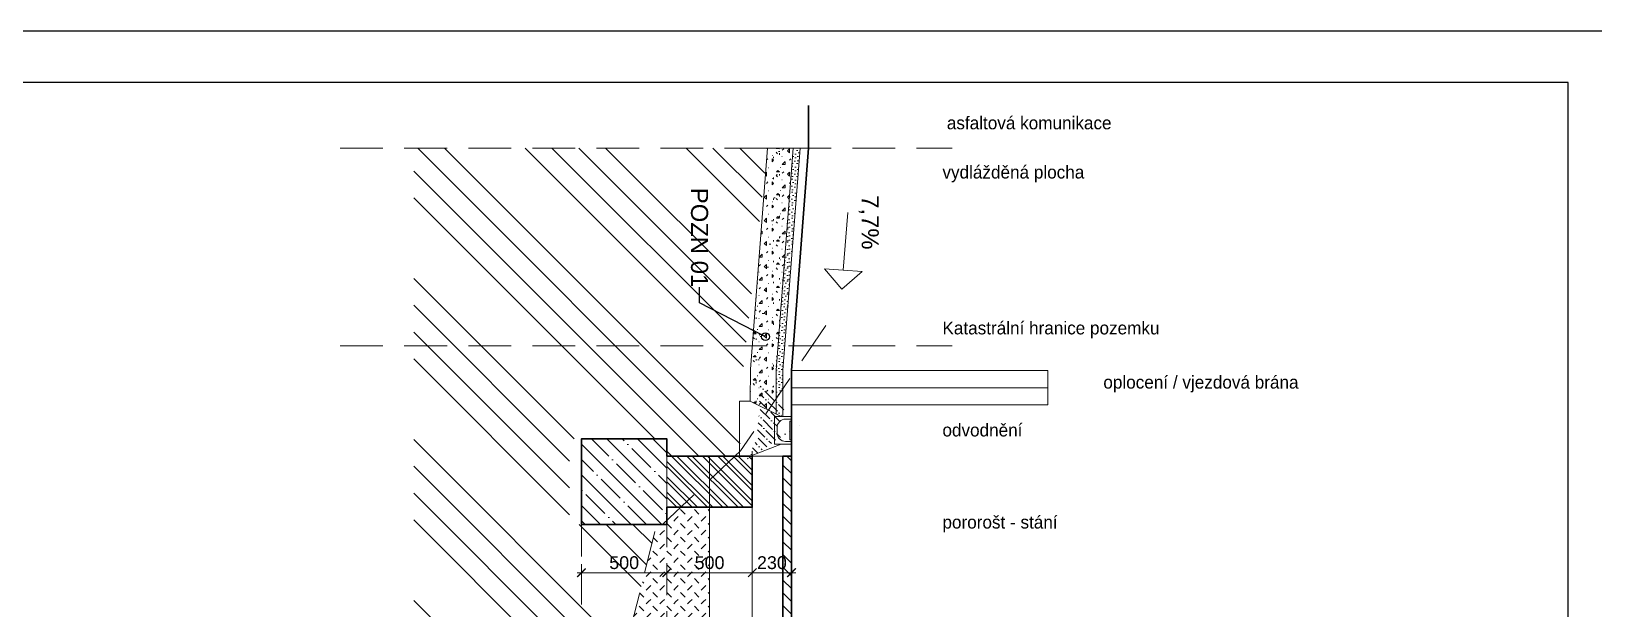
# Model space of a CAD drawing. Header units: millimetres. Extents: x 3760008 to 3998794, y 1820800 to 2250722.
# Drawn here: x 3943490 to 3952640, y 1853699 to 1857080 of the extents above; entities that cross this region are included whole.
import ezdxf

# ---------------------------------------------------------------- set-up
doc = ezdxf.new("R2010")
doc.units = ezdxf.units.MM
doc.header["$LTSCALE"] = 5
doc.linetypes.add('DASHED', pattern=[0.75, 0.5, -0.25])
for name, color, linetype, lineweight in [('IP_Popisy bubliny', 140, 'Continuous', 0), ('km__03_velmi tlustá', 7, 'Continuous', 35), ('SM__02d_tenka další', 146, 'Continuous', 9), ('SM_kóty', 140, 'Continuous', 0)]:
    doc.layers.add(name, color=color, linetype=linetype, lineweight=lineweight)
doc.layers.add('km__netisk', color=250, linetype='Continuous', plot=False)
for name, color, linetype, lineweight, true_color in [('km_šrafy', 8, 'Continuous', 0, 0x818181), ('SM _ Bourání', 42, 'DASHED', 9, 0xd5a206), ('SM_ Návrh šrafa', 8, 'Continuous', 0, 0x808080), ('Z _ MERENI', 8, 'Continuous', 9, 0x7a7a7a)]:
    doc.layers.add(name, color=color, linetype=linetype, lineweight=lineweight, true_color=true_color)
doc.styles.add('ARIAL', font='arial.ttf', dxfattribs={"height": 2.5})
doc.styles.add('IP_style', font='Arial.ttf')
doc.styles.add('km_style', font='GOTHIC.TTF')
doc.dimstyles.new('GENERATED_STYLE__7', dxfattribs={"dimtxt": 0.18, "dimasz": 91.2, "dimexe": 0.18, "dimexo": 0.0625, "dimgap": 0.09, "dimtad": 0, "dimtih": 1, "dimtoh": 1, "dimdec": 4, "dimzin": 0, "dimdsep": 46, "dimcen": 0.09, "dimadec": 0, "dimazin": 0, "dimtfac": 1, "dimtdec": 4, "dimtmove": 0, "dimatfit": 3, "dimldrblk": 'ARROWHEAD_1', "dimfxl": 1, "dimtolj": 1, "dimtzin": 0, "dimarcsym": 0})
doc.dimstyles.new('IP_50', dxfattribs={"dimscale": 100, "dimtxt": 0.75, "dimasz": 0.5, "dimexe": 0.25, "dimexo": 0.25, "dimgap": 0.2, "dimtad": 1, "dimdec": 0, "dimrnd": 5, "dimdsep": 46, "dimtxsty": 'IP_style', "dimblk": 'ARCHTICK', "dimcen": -0.5, "dimdle": 0.25, "dimclrd": 256, "dimclre": 256, "dimclrt": 256, "dimadec": 1, "dimazin": 2, "dimtfac": 0.5, "dimtdec": 0, "dimtmove": 2, "dimatfit": 3, "dimfxl": 0.5, "dimfxlon": 1, "dimtolj": 1, "dimlwd": -1, "dimlwe": -1, "dimarcsym": 0})
pattern_1 = [(135, (-683781796.5779564, -977896745.288529), (-61.73926083235044, 16.83798022700467), [79.375, -15.875, 0, -15.875])]

# ---------------------------------------------------------------- blocks, each defined once
blk = doc.blocks.new('zlab rez')
at = {"elevation": -1.1551e-10}
blk.add_lwpolyline([(216771.3144110779, -284063.623150883), (216786.3144110779, -284063.623150883), (216786.3144110779, -284098.623150883, 0.41994479248056), (216837.3144110779, -284148.623150883), (216867.3144110779, -284148.623150883, 0.39162798433849), (216917.5144110779, -284098.623150883), (216917.5144110779, -284063.623150883), (216933.3144085575, -284063.623150883), (216933.3144085575, -284163.623150883), (216771.3144110779, -284163.623150883), (216771.3144110779, -284063.623150883)], format="xyb", dxfattribs=at)
blk.add_lwpolyline([(216797.3525903695, -284063.623150883), (216907.3525903695, -284063.623150883), (216907.3525903695, -284063.623150883), (216907.3525903695, -284073.623150883), (216797.3525903695, -284073.623150883), (216797.3525903695, -284063.623150883)], dxfattribs=at)
blk = doc.blocks.new('ARROWHEAD_1')
at = {"linetype": 'Continuous'}
blk.add_line((0, 0), (-1, 0), dxfattribs=at)
blk.add_circle((0, 0), 0.25, dxfattribs=at)
blk = doc.blocks.new('_ArchTick')
at = {"color": 0, "linetype": 'ByBlock', "const_width": 0.15}
blk.add_lwpolyline([(-0.5, -0.5), (0.5, 0.5)], dxfattribs=at)
blk = doc.blocks.new('*D9969')
at = {"layer": 'Defpoints', "color": 0}
for p in [(3947712.488806971, 1853970), (3947942.488816744, 1853969.999999999), (3947712.488806971, 1853910)]:
    blk.add_point(p, dxfattribs=at)
at = {"layer": 'SM_kóty'}
for p, q in [((3947967.488816744, 1853910), (3947687.488806971, 1853910)), ((3947712.488806971, 1853945), (3947712.488806971, 1853885)), ((3947942.488816744, 1853944.999999999), (3947942.488816744, 1853885))]:
    blk.add_line(p, q, dxfattribs=at)
at = {"layer": 'SM_kóty', "xscale": 50, "yscale": 50, "zscale": 50, "rotation": 180}
blk.add_blockref('_ArchTick', (3947712.488806971, 1853910), dxfattribs=at)
at = {"layer": 'SM_kóty', "xscale": 50, "yscale": 50, "zscale": 50}
blk.add_blockref('_ArchTick', (3947942.488816744, 1853910), dxfattribs=at)
at = {"layer": 'SM_kóty', "insert": (3947827.488811858, 1853968.2875), "char_height": 75, "attachment_point": 5, "style": 'IP_style'}
blk.add_mtext('\\A1;230', dxfattribs=at)
blk = doc.blocks.new('*D9970')
at = {"layer": 'Defpoints', "color": 0}
for p in [(3947212.488806972, 1854293.068894614), (3947712.488806972, 1854293.068894614), (3947212.488806972, 1853910)]:
    blk.add_point(p, dxfattribs=at)
at = {"layer": 'SM_kóty'}
for p, q in [((3947737.488806972, 1853910), (3947187.488806972, 1853910)), ((3947212.488806972, 1853960), (3947212.488806972, 1853885)), ((3947712.488806972, 1853960), (3947712.488806972, 1853885))]:
    blk.add_line(p, q, dxfattribs=at)
at = {"layer": 'SM_kóty', "xscale": 50, "yscale": 50, "zscale": 50, "rotation": 180}
blk.add_blockref('_ArchTick', (3947212.488806972, 1853910), dxfattribs=at)
at = {"layer": 'SM_kóty', "xscale": 50, "yscale": 50, "zscale": 50}
blk.add_blockref('_ArchTick', (3947712.488806972, 1853910), dxfattribs=at)
at = {"layer": 'SM_kóty', "insert": (3947462.488806972, 1853968.2875), "char_height": 75, "attachment_point": 5, "style": 'IP_style'}
blk.add_mtext('\\A1;500', dxfattribs=at)
blk = doc.blocks.new('*D9971')
at = {"layer": 'Defpoints', "color": 0}
for p in [(3946712.488806971, 1854293.068894614), (3947212.488806972, 1854293.068894614), (3946712.488806971, 1853910)]:
    blk.add_point(p, dxfattribs=at)
at = {"layer": 'SM_kóty'}
for p, q in [((3947237.488806972, 1853910), (3946687.488806971, 1853910)), ((3946712.488806971, 1853960), (3946712.488806971, 1853885)), ((3947212.488806972, 1853960), (3947212.488806972, 1853885))]:
    blk.add_line(p, q, dxfattribs=at)
at = {"layer": 'SM_kóty', "xscale": 50, "yscale": 50, "zscale": 50, "rotation": 180}
blk.add_blockref('_ArchTick', (3946712.488806971, 1853910), dxfattribs=at)
at = {"layer": 'SM_kóty', "xscale": 50, "yscale": 50, "zscale": 50}
blk.add_blockref('_ArchTick', (3947212.488806972, 1853910), dxfattribs=at)
at = {"layer": 'SM_kóty', "insert": (3946962.488806971, 1853968.2875), "char_height": 75, "attachment_point": 5, "style": 'IP_style'}
blk.add_mtext('\\A1;500', dxfattribs=at)

msp = doc.modelspace()

# ---------------------------------------------------------------- hatches: boundary and pattern name
at = {"layer": 'km_šrafy'}
h = msp.add_hatch(dxfattribs=at)
h.set_pattern_fill('ANSI36', color=256, scale=10)
h.set_pattern_definition(pattern_1)
h.paths.add_polyline_path([(3947704.279625224, 1854911.294622902), (3947882.480202841, 1854824.104946617), (3947842.488818454, 1854824.107057218), (3947842.488818693, 1854743.107058472), (3947638.051632094, 1854743.107058472), (3947638.051631975, 1854913.695228342)])
h = msp.add_hatch(dxfattribs=at)
h.set_pattern_fill('ANSI36', color=256, scale=10)
h.set_pattern_definition(pattern_1)
h.paths.add_polyline_path([(3947704.279625224, 1854594.269197334), (3947882.480202841, 1854662.109170326), (3947842.488818454, 1854662.107059725), (3947842.488818693, 1854743.107058472), (3947638.051632094, 1854743.107058472), (3947638.051631975, 1854591.868591894)])
h = msp.add_hatch(dxfattribs=at)
h.set_pattern_fill('SAND', color=256, scale=19.99999999999999, angle=270, style=0)
h.set_pattern_definition([(315, (30131.92482547648, 0), (80.82230508962238, 80.82230508962233), [-38.09999999999999, 38.09999999999999, -38.09999999999999]), (315, (30131.92482547648, -80.77199999999996), (80.82230508962238, 80.82230508962233), [-38.09999999999999, 38.09999999999999, -38.09999999999999]), (44.99999999999999, (30131.92482547648, 0), (-80.82230508962233, 80.82230508962238), [19.04999999999999, -76.19999999999997, 19.04999999999999]), (44.99999999999999, (30131.92482547648, -80.77199999999996), (-80.82230508962233, 80.82230508962238), [19.04999999999999, -76.19999999999997, 19.04999999999999])])
h.paths.add_polyline_path([(3947142.96837834, 1854150.365379229), (3946642.968378598, 1852162.753353565), (3946642.96837869, 1851528.068894489), (3947462.488806538, 1851528.068895024), (3947462.488806972, 1854293.06889463), (3947293.909287692, 1854293.068894614)])
at = {"layer": 'SM_ Návrh šrafa'}
h = msp.add_hatch(dxfattribs=at)
h.set_pattern_fill('ANSI34', color=256, scale=35, angle=90, style=0)
h.set_pattern_definition([(135, (-9739.276143094059, 102151.1304750331), (-471.4634463561306, -471.4634463561306), []), (135, (-9739.276143094059, 102308.2849568881), (-471.4634463561306, -471.4634463561306), []), (135, (-9739.276143094059, 102465.439439632), (-471.4634463561306, -471.4634463561306), []), (135, (-9739.276143094059, 102622.593921487), (-471.4634463561306, -471.4634463561306), [])])
h.paths.add_polyline_path([(3947801.782420314, 1856395.47242333), (3945730.289285047, 1856395.47242333), (3945730.289285047, 1853281.598009859), (3946818.509563607, 1852860.568894571), (3947142.96837834, 1854150.365379229), (3947142.488806972, 1854193.068894614), (3946642.488806971, 1854193.068894614), (3946642.488806971, 1854693.068894614), (3947212.488806972, 1854693.068894614), (3947212.488806972, 1854593.068894614), (3947611.226437753, 1854593.068894614), (3947642.968378561, 1854623.078562357), (3947638.051632094, 1854913.695228342)])
h = msp.add_hatch(dxfattribs=at)
h.set_pattern_fill('CONCRETE1', color=256, scale=6.66666666666667, angle=90, style=0)
h.set_pattern_definition([(90, (0, 0), (-135.4666666666667, 135.4666666666667), [16.93333333333333, -118.5333333333333]), (180, (0, 0), (-135.4666666666667, -135.4666666666666), [16.93333333333333, -118.5333333333333]), (225, (0, 16.93333333334886), (-2.37e-14, -135.4666664393493), [23.94735029333333, -167.6314520533333]), (90, (-76.20000000018626, 16.93333333334886), (-135.4666666666667, 135.4666666666667), [16.93333333333333, -118.5333333333333]), (135, (-67.73333333339542, 25.39999999990687), (-135.4666664393493, 1.18e-14), [11.97366837333333, -179.6051204266666]), (225, (-67.73333333339542, 25.39999999990687), (-2.37e-14, -135.4666664393493), [11.97366837333333, -179.6051204266666]), (90, (-110.066666666884, 67.73333333339542), (-135.4666666666667, 135.4666666666667), [23.94735029333333, -111.5193163733333]), (135, (-110.066666666884, 67.73333333339542), (-135.4666664393493, 1.18e-14), [16.93333333333333, -174.6454690133333]), (225, (-110.066666666884, 91.6806836265605), (-2.37e-14, -135.4666664393493), [16.93333333333333, -174.6454690133333]), (180, (-33.86666666669771, 93.13333333330229), (-135.4666666666667, -135.4666666666666), [16.93333333333333, -118.5333333333333]), (135, (-33.86666666669771, 93.13333333330229), (-135.4666664393493, 1.18e-14), [11.97366837333333, -179.6051204266666]), (225, (-42.33333333348855, 101.6000000000931), (-2.37e-14, -135.4666664393493), [11.97366837333333, -179.6051204266666]), (90, (-33.86666666669771, 16.93333333334886), (-135.4666666666667, 135.4666666666667), [8.466666666666667, -113.4533333333333]), (90, (-67.73333333339542, 118.533333333442), (-135.4666666666667, 135.4666666666667), [8.466666666666667, -113.4533333333333]), (180, (-84.66666666651145, 76.19999999995343), (-135.4666666666667, -135.4666666666666), [8.466666666666667, -113.4533333333333]), (225, (-8.466666666790843, 93.13333333330229), (-2.37e-14, -135.4666664393493), [11.97366837333333, -179.6051204266666]), (225, (-101.6000000000931, 33.86666666669771), (-2.37e-14, -135.4666664393493), [11.97366837333333, -179.6051204266666]), (135, (-44.45000000018626, 63.5), (-135.4666664393493, 1.18e-14), [11.97366837333333, -179.6051204266666]), (180, (-16.93333333311602, 46.56666666665114), (-135.4666666666667, -135.4666666666666), [2.116666666666667, -133.35]), (180, (-74.08333333348855, 52.91666666674428), (-135.4666666666667, -135.4666666666666), [2.116666666666667, -133.35]), (180, (-97.36666666669771, 116.4166666667443), (-135.4666666666667, -135.4666666666666), [2.116666666666667, -133.35]), (180, (-25.39999999990687, 118.533333333442), (-135.4666666666667, -135.4666666666666), [2.116666666666667, -133.35])])
h.paths.add_polyline_path([(3947801.782420314, 1856395.47242333), (3947702.488819348, 1855102.26925146), (3947699.373203801, 1854913.695228581), (3947805.446843728, 1854861.795697959), (3947852.488819029, 1854930.910860913), (3947852.488819337, 1855096.519128846), (3947952.223921216, 1856395.47242333)])
h = msp.add_hatch(dxfattribs=at)
h.set_pattern_fill('DOTS2', color=256, scale=3, angle=90, style=0)
h.set_pattern_definition([(90, (-1.524000000208616, 3.047999999951571), (-76.19999999999999, 4.7e-15), [0, -76.19999999999999]), (90, (-3.047999999951571, 27.4320000000298), (-76.19999999999999, 4.7e-15), [0, -76.19999999999999]), (90, (-19.81199999991804, 13.7160000000149), (-76.19999999999999, 4.7e-15), [0, -76.19999999999999]), (90, (-32.00400000018999, 30.47999999998137), (-76.19999999999999, 4.7e-15), [0, -76.19999999999999]), (90, (-36.57599999988452, 10.66800000006333), (-76.19999999999999, 4.7e-15), [0, -76.19999999999999]), (90, (-54.8640000000596, 16.76399999996647), (-76.19999999999999, 4.7e-15), [0, -76.19999999999999]), (90, (-68.5800000000745, 6.095999999903142), (-76.19999999999999, 4.7e-15), [0, -76.19999999999999]), (90, (-67.05599999986589, 30.47999999998137), (-76.19999999999999, 4.7e-15), [0, -76.19999999999999]), (90, (-70.10399999981746, 48.76799999992363), (-76.19999999999999, 4.7e-15), [0, -76.19999999999999]), (90, (-51.81600000010803, 57.91200000001118), (-76.19999999999999, 4.7e-15), [0, -76.19999999999999]), (90, (-50.29199999989942, 73.15200000000186), (-76.19999999999999, 4.7e-15), [0, -76.19999999999999]), (90, (-22.85999999986961, 73.15200000000186), (-76.19999999999999, 4.7e-15), [0, -76.19999999999999]), (90, (-13.7160000000149, 59.43599999998696), (-76.19999999999999, 4.7e-15), [0, -76.19999999999999]), (90, (-18.28800000017509, 38.10000000009313), (-76.19999999999999, 4.7e-15), [0, -76.19999999999999]), (90, (-32.00400000018999, 51.81600000010803), (-76.19999999999999, 4.7e-15), [0, -76.19999999999999]), (90, (-45.72000000020489, 38.10000000009313), (-76.19999999999999, 4.7e-15), [0, -76.19999999999999]), (90, (-3.047999999951571, 70.10400000005029), (-76.19999999999999, 4.7e-15), [0, -76.19999999999999])])
h.paths.add_polyline_path([(3947892.488819334, 1855094.985762814), (3947992.34165479, 1856395.47242333), (3947952.223921216, 1856395.47242333), (3947852.488819337, 1855096.519128846), (3947852.488819029, 1854930.910860913), (3947892.488819261, 1854989.679790504)])
h = msp.add_hatch(dxfattribs=at)
h.set_pattern_fill('ANSI35', color=256, scale=20, angle=270)
h.set_pattern_definition([(315, (-6169.276143229101, 128430.3008809856), (89.80256121069155, 89.8025612106915), []), (315, (-6169.276143229101, 128340.4983199256), (89.80256121069155, 89.8025612106915), [158.75, -31.75, 0, -31.75])])
h.paths.add_polyline_path([(3946712.488806971, 1854693.068894614), (3946712.488742282, 1854192.757389188), (3947212.488806972, 1854192.757391173), (3947212.488806517, 1854442.757387866), (3947212.488806517, 1854693.068893787)])
h = msp.add_hatch(dxfattribs=at)
h.set_pattern_fill('ANSI32', color=256, scale=6.66666666666667, angle=90, style=0)
h.set_pattern_definition([(135, (-6669.276142734103, 128580.6123864113), (-44.90128060534577, -44.90128060534576), []), (135, (-6669.276142734103, 128610.5465734313), (-44.90128060534577, -44.90128060534576), [])])
h.paths.add_polyline_path([(3947712.488806972, 1854593.068894614), (3947212.488806972, 1854593.068894118), (3947212.488806972, 1854293.068894614), (3947712.488806972, 1854293.068894614)])
h = msp.add_hatch(dxfattribs=at)
h.set_pattern_fill('ANSI31', color=256, scale=16.66666666666666, angle=90)
h.set_pattern_definition([(135, (-9739.276143094059, 102151.1304750331), (-37.41773383778813, -37.41773383778813), [])])
h.paths.add_polyline_path([(3947942.488806972, 1847593.068894831), (3947942.488806976, 1853092.946644894), (3947942.488807051, 1854593.068894217), (3947892.488806972, 1854593.068894217), (3947892.488806972, 1847593.068894831)])

# ---------------------------------------------------------------- linework, layer by layer
at = {"layer": 'IP_Popisy bubliny', "linetype": 'Continuous'}
for points in [[(3948271.571348552, 1856019.303634386), (3948245.570125404, 1855681.387582353)], [(3948237.048732588, 1855570.642199263), (3948134.824742314, 1855689.908975169), (3948245.570125404, 1855681.387582353)], [(3948237.048732588, 1855570.642199263), (3948356.315508495, 1855672.866189537), (3948245.570125404, 1855681.387582353)]]:
    msp.add_lwpolyline(points, dxfattribs=at)
at = {"layer": 'km__03_velmi tlustá', "linetype": 'Continuous', "ltscale": 0.01}
for points in [[(3948042.488821757, 1856395.47242333), (3948042.488821757, 1856645.38881848)], [(3948042.488821757, 1856395.47242333), (3947942.488806957, 1855093.068894124)], [(3947942.48881933, 1855093.069055279), (3947942.488818399, 1854593.069055279)], [(3947942.488818399, 1854593.068894135), (3947942.488818399, 1855093.068891048)], [(3947942.488818399, 1854593.068894135), (3947942.488818399, 1855093.068891048)], [(3947212.488806972, 1854593.068894614), (3947212.488806972, 1854693.068894614), (3946712.488806971, 1854693.068894614), (3946712.488806971, 1854193.068894614), (3947212.488806972, 1854193.068894614), (3947212.488806972, 1854293.068894614)], [(3947712.488806972, 1854593.068894614), (3947212.488806972, 1854593.068894614), (3947212.488806972, 1854593.068893738)], [(3947212.488806972, 1854293.068894614), (3947712.488806972, 1854293.068894614), (3947712.488806972, 1854593.068894614)]]:
    msp.add_lwpolyline(points, dxfattribs=at)
at = {"layer": 'km__03_velmi tlustá', "linetype": 'DASHED', "lineweight": 9, "ltscale": 100}
for points in [[(3945300, 1856395.47242333), (3948883.953270686, 1856395.47242333)], [(3945300, 1855238.462846073), (3948883.953270686, 1855238.462846073)]]:
    msp.add_lwpolyline(points, dxfattribs=at)
at = {"layer": 'km__03_velmi tlustá', "linetype": 'DASHED', "lineweight": 9, "ltscale": 35}
msp.add_lwpolyline([(3947942.488816692, 1855093.068894239), (3947942.488816785, 1853093.068894608)], dxfattribs=at)
at = {"layer": 'km__03_velmi tlustá', "linetype": 'Continuous', "ltscale": 0.01}
msp.add_lwpolyline([(3947892.488806972, 1847593.068894831), (3947942.488806972, 1847593.068894831), (3947942.488818399, 1854593.068894135), (3947892.488806972, 1854593.068894614)], close=True, dxfattribs=at)
at = {"layer": 'km__03_velmi tlustá', "linetype": 'DASHED', "lineweight": 9, "ltscale": 75}
for points in [[(3946712.488807332, 1854193.068894614), (3946712.488807332, 1851528.068894528)], [(3947212.488806972, 1851528.068894811), (3947212.488806972, 1854193.068894614)]]:
    msp.add_lwpolyline(points, dxfattribs=at)
at = {"layer": 'km__netisk'}
for points in [[(3937940, 1857080.42934085), (3937940, 1836080.42934085), (3952789.999999762, 1836080.42934085), (3952789.999999762, 1857080.42934085)], [(3937940, 1857080.42934085), (3937940, 1836080.42934085), (3952789.999999762, 1836080.42934085), (3952789.999999762, 1857080.42934085)], [(3938239.999999821, 1841730.429340611), (3952489.999999821, 1841730.42934085), (3952489.999999821, 1856780.42934085), (3938239.999999821, 1856780.429340611)], [(3938239.999999821, 1856780.42934073), (3938239.999999821, 1836380.42934073), (3952489.999999821, 1836380.42934073), (3952489.999999821, 1856780.42934073)], [(3938239.999999821, 1841730.429340611), (3952489.999999821, 1841730.42934085), (3952489.999999821, 1856780.42934085), (3938239.999999821, 1856780.429340611)]]:
    msp.add_lwpolyline(points, close=True, dxfattribs=at)
at = {"layer": 'SM _ Bourání', "ltscale": 100}
msp.add_lwpolyline([(3948142.968378512, 1855357.690177908), (3947642.968378561, 1854623.078562357), (3947142.96837834, 1854150.365379229), (3946642.968378598, 1852162.753353565), (3946642.968378753, 1851087.782550735), (3946642.968378753, 1851087.782550735), (3945142.9683787, 1851087.782550734), (3945142.968378955, 1850655.115589069), (3944642.968378929, 1848947.269871958), (3944142.968379291, 1847296.113296918), (3943727.827706447, 1846098.281068344)], dxfattribs=at)
at = {"layer": 'SM_ Návrh šrafa', "ltscale": 0.5}
for points in [[(3947942.488818399, 1855093.068891048), (3949442.488818399, 1855093.068891048), (3949442.488818399, 1854893.068890497), (3947942.488818958, 1854893.06889236)], [(3949442.488818399, 1854993.068890773), (3947942.488818399, 1854993.068890773)]]:
    msp.add_lwpolyline(points, dxfattribs=at)
at = {"layer": 'SM__02d_tenka další', "ltscale": 2}
for points in [[(3947801.782420314, 1856395.47242333), (3947702.488819348, 1855102.26925146), (3947699.373203801, 1854913.695228581)], [(3948042.488821757, 1856395.47242333), (3947801.782420314, 1856395.47242333)], [(3947952.223921216, 1856395.47242333), (3947852.488819337, 1855096.519128846), (3947852.488818399, 1854838.779080384)], [(3947992.34165479, 1856395.47242333), (3947892.488819334, 1855094.985762814), (3947892.488819145, 1854824.10705705)], [(3947882.48020296, 1854824.104946617), (3947699.373203801, 1854913.695228581), (3947638.051632094, 1854913.695228342), (3947638.051632094, 1854743.107058472)], [(3947882.48020296, 1854662.109170326), (3947699.373203801, 1854593.068894495), (3947638.051632094, 1854593.068894733), (3947638.051632094, 1854743.107058472)], [(3947712.488806968, 1854621.960604898), (3947712.488806972, 1847593.068894831), (3947942.488806972, 1847593.068894831), (3947942.488806977, 1854593.068894135), (3947648.968378683, 1854593.068894614)], [(3947462.488806972, 1854293.068894614), (3947462.488806538, 1851528.068895093)]]:
    msp.add_lwpolyline(points, dxfattribs=at)
for points in [[(3947462.488806972, 1854593.068894614), (3947462.488806972, 1854293.068894614), (3947212.488806972, 1854293.068894614), (3947212.488806476, 1854593.068894614)], [(3947712.488806972, 1854593.068894614), (3947712.488806972, 1854293.068894614), (3947462.488806972, 1854293.068894614), (3947462.488806476, 1854593.068894614)], [(3947712.488806972, 1854593.068894614), (3947892.488806972, 1854593.068894614), (3947892.488806972, 1847593.068894831), (3947712.488806968, 1847593.068894831)]]:
    msp.add_lwpolyline(points, close=True, dxfattribs=at)

# ---------------------------------------------------------------- block references
at = {"layer": 'SM__02d_tenka další', "ltscale": 2, "rotation": 269.9999998150615}
msp.add_blockref('zlab rez', (4232006.112669514, 2071595.42055107), dxfattribs=at)

# ---------------------------------------------------------------- texts
at = {"layer": 'IP_Popisy bubliny', "linetype": 'Continuous', "char_height": 100, "width": 1161.989020080993, "attachment_point": 6, "rotation": 270, "style": 'ARIAL'}
for s, insert in [('POZN 01', (3947403.19622779, 1855581.37657638)), ('7,7%', (3948393.920332354, 1855802.352356553))]:
    msp.add_mtext(s, dxfattribs=dict(at, insert=insert))
at = {"layer": 'Z _ MERENI', "char_height": 74.99999999999999, "attachment_point": 4, "line_spacing_factor": 1.2, "style": 'km_style'}
for s, insert in [('asfaltová komunikace', (3948851.874591699, 1856543.242499458)), ('vydlážděná plocha ', (3948826.152231794, 1856244.347266641)), ('Katastrální hranice pozemku', (3948826.152231794, 1855331.554936703)), ('oplocení / vjezdová brána', (3949768.343848936, 1855014.257024059)), ('odvodnění', (3948826.152231794, 1854744.674093243)), ('pororošt - stání', (3948826.152231794, 1854194.704347995))]:
    msp.add_mtext_dynamic_manual_height_columns(s, width=7779.03640988461, gutter_width=12.5, heights=[0], dxfattribs=dict(at, insert=insert))

# ---------------------------------------------------------------- dimensions: what is measured, and where the dimension line sits
at = {"layer": 'SM_kóty'}
for base, p1, p2, picture, middle in [((3946712.488806971, 1853910), (3947212.488806972, 1854293.068894614), (3946712.488806971, 1854293.068894614), '*D9971', (3946962.488806971, 1853968.2875)), ((3947212.488806972, 1853910), (3947712.488806972, 1854293.068894614), (3947212.488806972, 1854293.068894614), '*D9970', (3947462.488806972, 1853968.2875)), ((3947712.488806971, 1853910), (3947942.488816744, 1853969.999999999), (3947712.488806971, 1853970), '*D9969', (3947827.488811858, 1853968.2875))]:
    dim = msp.add_linear_dim(base=base, p1=p1, p2=p2, dimstyle='IP_50', dxfattribs=at)
    dim.commit()
    dim.dimension.update_dxf_attribs({"geometry": picture, "text_midpoint": middle})

# ---------------------------------------------------------------- leaders
at = {"layer": 'IP_Popisy bubliny', "linetype": 'Continuous', "annotation_type": 0, "has_hookline": 1, "hookline_direction": 1, "text_width": 545.4000000000001, "horizontal_direction": (-1.83697019872103e-16, -1, 0)}
msp.add_leader([(3947789.674987294, 1855291.760640227), (3947403.19622779, 1855490.08657638), (3947403.19622779, 1855581.28657638)], dimstyle='GENERATED_STYLE__7', dxfattribs=at)

doc.saveas('drawing.dxf')
